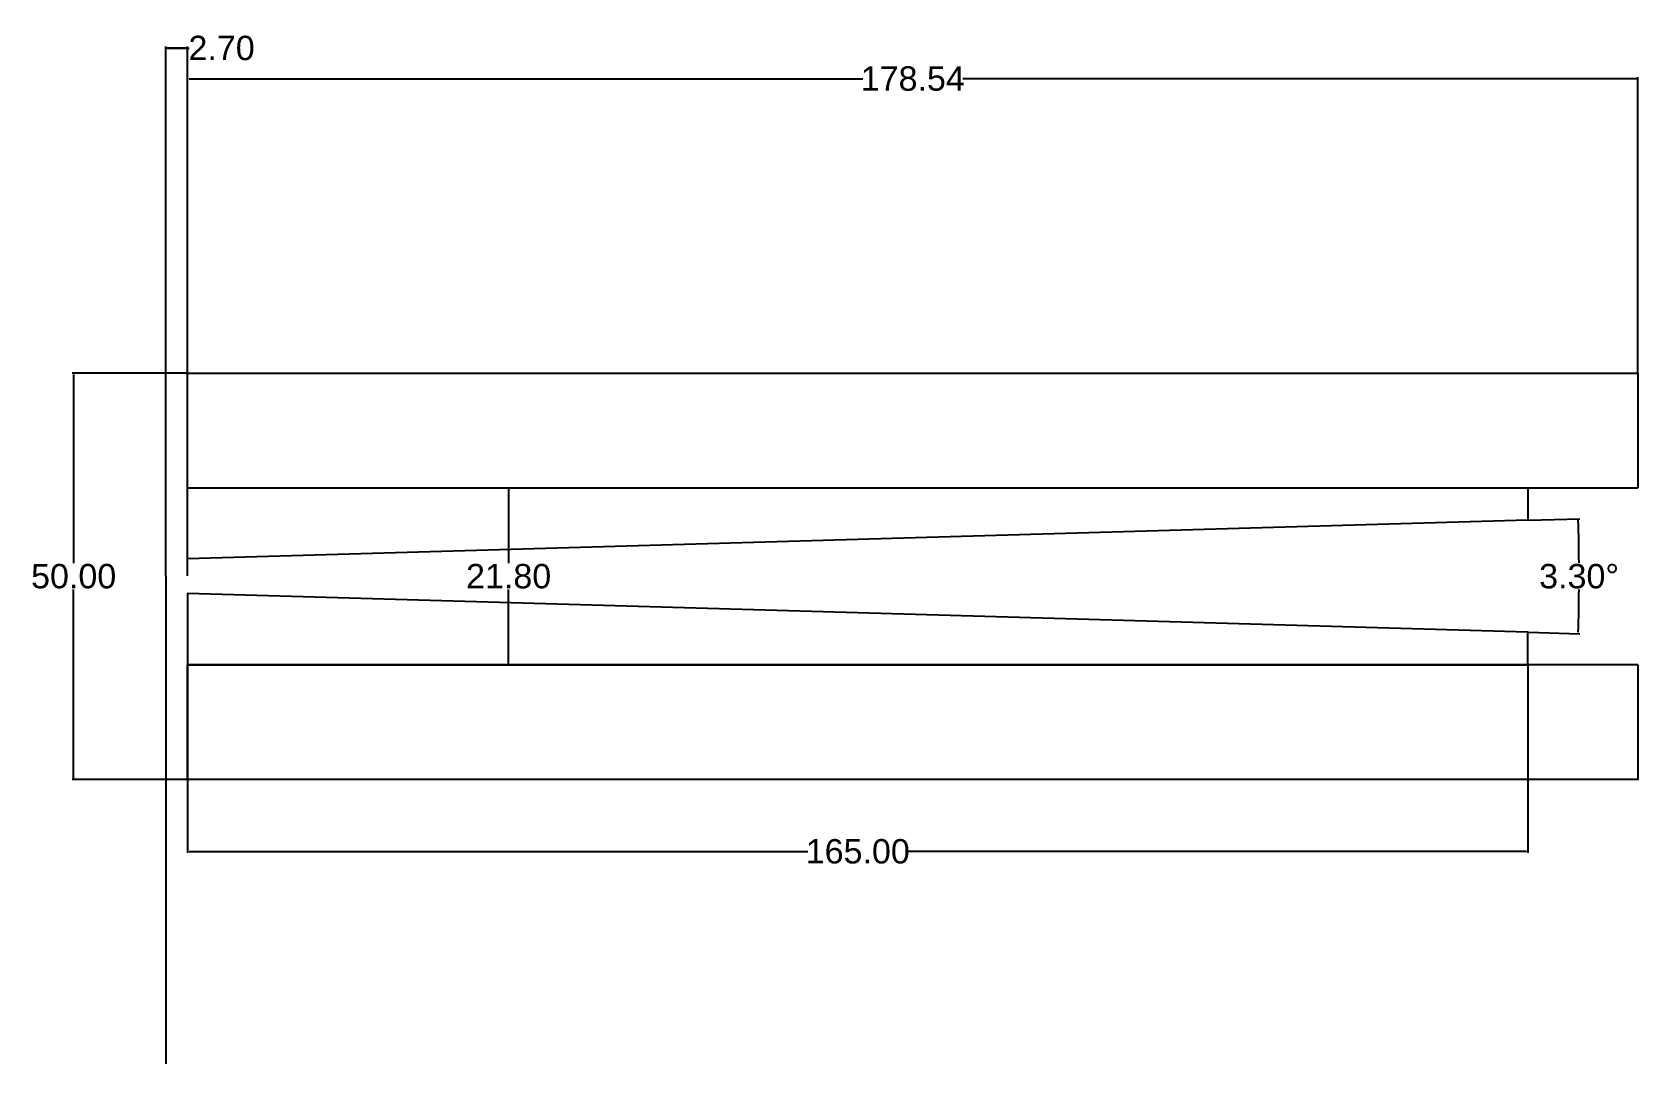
# Model space of a CAD drawing. Header units: millimetres. Extents: x -16 to 181, y -60 to 67.
import ezdxf

# ---------------------------------------------------------------- set-up
doc = ezdxf.new("R2010")
doc.units = ezdxf.units.MM
doc.header["$MEASUREMENT"] = 0
doc.layers.add('Dimensions', color=1, linetype='Continuous')
doc.styles.get("Standard").update_dxf_attribs({"font": 'arial.ttf'})
doc.dimstyles.get("Standard").update_dxf_attribs({"dimtxt": 3, "dimasz": 0.18, "dimexe": 0.18, "dimexo": 0.0625, "dimgap": 0.09, "dimtad": 0, "dimtih": 1, "dimtoh": 1, "dimzin": 0, "dimdsep": 46, "dimtxsty": 'Standard', "dimcen": 0.09, "dimazin": 0, "dimtfac": 1, "dimtdec": 4, "dimtofl": 0, "dimtmove": 0, "dimatfit": 3, "dimfxl": 1, "dimtolj": 1, "dimtzin": 0, "dimarcsym": 0})

# ---------------------------------------------------------------- blocks, each defined once
blk = doc.blocks.new('*D21')
at = {"layer": 'Defpoints', "color": 0}
for p in [(2.7, 65), (0, 0), (2.7, 0)]:
    blk.add_point(p, dxfattribs=at)
at = {"layer": 'Dimensions', "color": 0, "lineweight": -2}
for p, q in [((0, 0.0625), (0, 65.18)), ((0, 65), (2.88, 65)), ((0.18, 65), (2.52, 65)), ((2.52, 65), (0.18, 65)), ((2.7, 0.0625), (2.7, 65.18))]:
    blk.add_line(p, q, dxfattribs=at)
at = {"layer": 'Dimensions', "color": 0}
for points in [[(0.18, 65.03), (0.18, 64.97), (0, 65)], [(2.52, 64.97), (2.52, 65.03), (2.7, 65)]]:
    blk.add_solid(points, dxfattribs=at)
at = {"layer": 'Dimensions', "color": 0, "insert": (6.882, 65), "char_height": 3, "attachment_point": 5}
blk.add_mtext('\\A1;2.70', dxfattribs=at)
blk = doc.blocks.new('*D23')
at = {"layer": 'Defpoints', "color": 0}
for p in [(181.24, 61.24), (2.7, 25), (181.24, 25)]:
    blk.add_point(p, dxfattribs=at)
at = {"layer": 'Dimensions', "color": 0, "lineweight": -2}
for p, q in [((2.7, 25.06), (2.7, 61.42)), ((181.24, 25.06), (181.24, 61.42)), ((2.88, 61.24), (85.81, 61.24)), ((181.06, 61.24), (98.13, 61.24))]:
    blk.add_line(p, q, dxfattribs=at)
at = {"layer": 'Dimensions', "color": 0}
for points in [[(2.88, 61.27), (2.88, 61.21), (2.7, 61.24)], [(181.06, 61.21), (181.06, 61.27), (181.24, 61.24)]]:
    blk.add_solid(points, dxfattribs=at)
at = {"layer": 'Dimensions', "color": 0, "insert": (91.97, 61.24), "char_height": 3, "attachment_point": 5}
blk.add_mtext('\\A1;178.54', dxfattribs=at)
blk = doc.blocks.new('*D26')
at = {"layer": 'Defpoints', "color": 0}
for p in [(2.7, 10.9), (2.7, -10.9), (42.22, -10.9)]:
    blk.add_point(p, dxfattribs=at)
at = {"layer": 'Dimensions', "color": 0, "lineweight": -2}
for p, q in [((2.76, 10.9), (42.4, 10.9)), ((42.22, 10.72), (42.22, 1.62)), ((42.22, -10.72), (42.22, -1.62)), ((2.76, -10.9), (42.4, -10.9))]:
    blk.add_line(p, q, dxfattribs=at)
at = {"layer": 'Dimensions', "color": 0}
for points in [[(42.25, 10.72), (42.19, 10.72), (42.22, 10.9)], [(42.19, -10.72), (42.25, -10.72), (42.22, -10.9)]]:
    blk.add_solid(points, dxfattribs=at)
at = {"layer": 'Dimensions', "color": 0, "insert": (42.22, 0), "char_height": 3, "attachment_point": 5}
blk.add_mtext('\\A1;21.80', dxfattribs=at)
blk = doc.blocks.new('*D27')
at = {"layer": 'Defpoints', "color": 0}
for p in [(2.7, 25), (-11.33, -25), (2.7, -25)]:
    blk.add_point(p, dxfattribs=at)
at = {"layer": 'Dimensions', "color": 0, "lineweight": -2}
for p, q in [((2.64, 25), (-11.51, 25)), ((-11.33, 24.82), (-11.33, 1.62)), ((-11.33, -24.82), (-11.33, -1.62)), ((2.64, -25), (-11.51, -25))]:
    blk.add_line(p, q, dxfattribs=at)
at = {"layer": 'Dimensions', "color": 0}
for points in [[(-11.3, 24.82), (-11.36, 24.82), (-11.33, 25)], [(-11.36, -24.82), (-11.3, -24.82), (-11.33, -25)]]:
    blk.add_solid(points, dxfattribs=at)
at = {"layer": 'Dimensions', "color": 0, "insert": (-11.33, 0), "char_height": 3, "attachment_point": 5}
blk.add_mtext('\\A1;50.00', dxfattribs=at)
blk = doc.blocks.new('*D30')
at = {"layer": 'Defpoints', "color": 0}
for p in [(2.7, -10.9), (167.7, -10.9), (167.7, -33.86)]:
    blk.add_point(p, dxfattribs=at)
at = {"layer": 'Dimensions', "color": 0, "lineweight": -2}
for p, q in [((2.7, -10.96), (2.7, -34.04)), ((167.7, -10.96), (167.7, -34.04)), ((2.88, -33.86), (79.04, -33.86)), ((167.52, -33.86), (91.36, -33.86))]:
    blk.add_line(p, q, dxfattribs=at)
at = {"layer": 'Dimensions', "color": 0}
for points in [[(2.88, -33.83), (2.88, -33.89), (2.7, -33.86)], [(167.52, -33.89), (167.52, -33.83), (167.7, -33.86)]]:
    blk.add_solid(points, dxfattribs=at)
at = {"layer": 'Dimensions', "color": 0, "insert": (85.2, -33.86), "char_height": 3, "attachment_point": 5}
blk.add_mtext('\\A1;165.00', dxfattribs=at)
blk = doc.blocks.new('*D33')
at = {"layer": 'Defpoints', "color": 0}
for p in [(167.7, 6.89), (2.7, 2.13), (2.7, -2.13), (173.99, -2.36), (167.7, -6.89)]:
    blk.add_point(p, dxfattribs=at)
at = {"layer": 'Dimensions', "color": 0, "lineweight": -2}
for p, q in [((167.76, 6.89), (174.08, 7.07)), ((167.76, -6.89), (174.08, -7.07))]:
    blk.add_line(p, q, dxfattribs=at)
for start, end in [(0.3833, 1.6097), (358.3903, 359.6167)]:
    blk.add_arc((-71.27, 0), 245.27, start, end, dxfattribs=at)
at = {"layer": 'Dimensions', "color": 0}
for points in [[(173.93, 6.89), (173.87, 6.89), (173.9, 7.07)], [(173.87, -6.89), (173.93, -6.89), (173.9, -7.07)]]:
    blk.add_solid(points, dxfattribs=at)
at = {"layer": 'Dimensions', "color": 0, "insert": (174, 0), "char_height": 3, "attachment_point": 5}
blk.add_mtext('\\A1;3.30%%d', dxfattribs=at)

msp = doc.modelspace()

# ---------------------------------------------------------------- linework, layer by layer
for q in [(0, 65), (0, -60)]:
    msp.add_line((0, 0), q)
for points in [[(2.7, 10.9), (2.7, 25), (181.24, 25), (181.24, 10.9)], [(2.7, 10.9), (181.24, 10.9)], [(181.24, -10.9), (181.24, -25), (2.7, -25), (2.7, -10.9)], [(181.24, -10.9), (2.7, -10.9)]]:
    msp.add_lwpolyline(points)
for points in [[(2.7, 10.9), (167.7, 10.9), (167.7, 6.891), (2.7, 2.133)], [(2.7, -10.9), (167.7, -10.9), (167.7, -6.891), (2.7, -2.133)]]:
    msp.add_lwpolyline(points, close=True)

# ---------------------------------------------------------------- dimensions: what is measured, and where the dimension line sits
at = {"layer": 'Dimensions'}
for base, p1, p2, picture, middle in [((2.7, 65), (0, 0), (2.7, 0), '*D21', (6.882, 65)), ((181.24, 61.241), (2.7, 25), (181.24, 25), '*D23', (91.97, 61.241)), ((167.7, -33.857), (2.7, -10.9), (167.7, -10.9), '*D30', (85.2, -33.857))]:
    dim = msp.add_linear_dim(base=base, p1=p1, p2=p2, dimstyle='Standard', override={"dimlfac": 1}, dxfattribs=at)
    dim.commit()
    dim.dimension.update_dxf_attribs({"geometry": picture, "text_midpoint": middle})
for base, p1, p2, picture, middle in [((-11.333, -25), (2.7, 25), (2.7, -25), '*D27', (-11.333, 0)), ((42.221, -10.9), (2.7, 10.9), (2.7, -10.9), '*D26', (42.221, 0))]:
    dim = msp.add_linear_dim(base=base, p1=p1, p2=p2, angle=90, dimstyle='Standard', override={"dimlfac": 1}, dxfattribs=at)
    dim.commit()
    dim.dimension.update_dxf_attribs({"geometry": picture, "text_midpoint": middle})
dim = msp.add_angular_dim_2l(base=(173.987, -2.357), line1=((167.7, 6.891), (2.7, 2.133)), line2=((167.7, -6.891), (2.7, -2.133)), dimstyle='Standard', dxfattribs=at)
dim.commit()
dim.dimension.update_dxf_attribs({"geometry": '*D33', "text_midpoint": (173.998, 0)})

doc.saveas('drawing.dxf')
